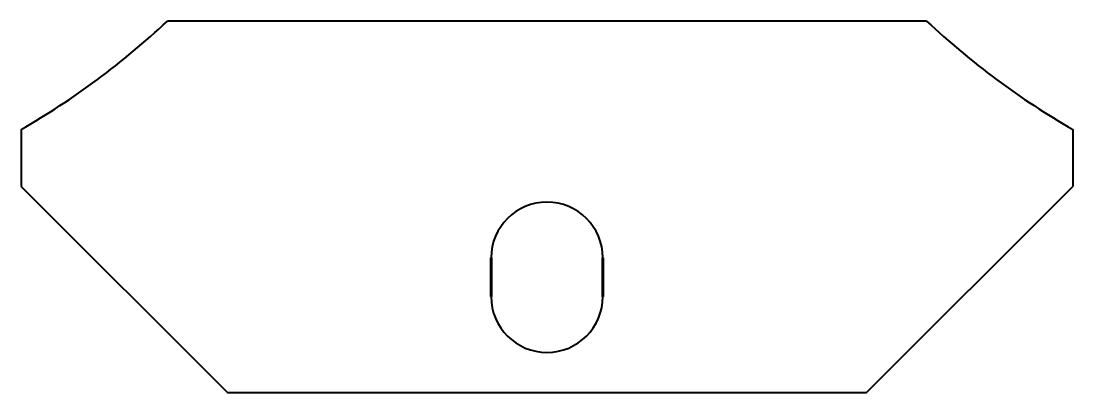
# Model space of a CAD drawing. Header units: millimetres. Extents: x 1180 to 1434, y 0 to 90.
import ezdxf

# ---------------------------------------------------------------- set-up
doc = ezdxf.new("R2010")
doc.units = ezdxf.units.MM
doc.linetypes.add('K5LT32768', pattern=[0])
doc.linetypes.add('K5LT_BASIC', pattern=[0])
doc.layers.add('Системный слой', color=7, linetype='Continuous')

msp = doc.modelspace()

# ---------------------------------------------------------------- linework, layer by layer
at = {"color": 7, "linetype": 'K5LT32768', "lineweight": 40}
for p, q in [((1278, 90), (1215.39, 90)), ((1291.19, 90), (1278, 90)), ((1323.19, 90), (1291.19, 90)), ((1336.39, 90), (1323.19, 90)), ((1399, 90), (1336.39, 90)), ((1180, 63.72), (1180, 50)), ((1434.39, 63.72), (1434.39, 50)), ((1180, 50), (1230, 0)), ((1384.39, 0), (1434.39, 50)), ((1278, 0), (1230, 0)), ((1291.19, 0), (1278, 0)), ((1323.19, 0), (1291.19, 0)), ((1336.39, 0), (1323.19, 0)), ((1384.39, 0), (1336.39, 0))]:
    msp.add_line(p, q, dxfattribs=at)
for centre, radius, start, end in [((1084, 230), 192, 300, 313.1834), ((1530.39, 230), 192, 226.8166, 240), ((1307.19, 32.68), 13.5, 0, 180), ((1307.19, 23.32), 13.5, 180, 0)]:
    msp.add_arc(centre, radius, start, end, dxfattribs=at)
at = {"layer": 'Системный слой', "color": 150, "linetype": 'K5LT_BASIC', "lineweight": 60}
for p, q in [((1293.69, 32.68), (1293.69, 23.32)), ((1320.69, 32.68), (1320.69, 23.32))]:
    msp.add_line(p, q, dxfattribs=at)

doc.saveas('drawing.dxf')
